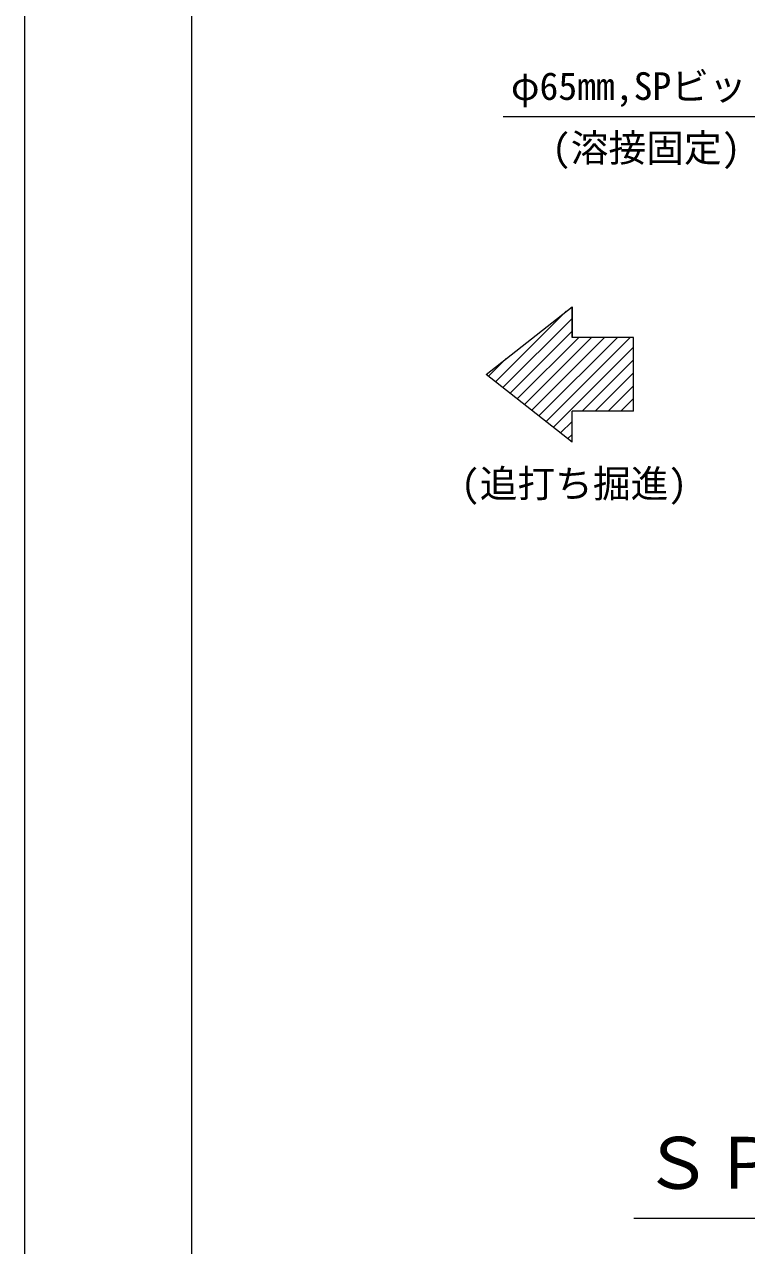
# Model space of a CAD drawing. Units: millimetres on the paper. Extents: x 35 to 806, y 25 to 569.
# Drawn here: x 35 to 114.3, y 332.5 to 466.5 of the extents above; entities that cross this region are included whole.
import ezdxf
from ezdxf.enums import TextEntityAlignment as Align

# ---------------------------------------------------------------- set-up
doc = ezdxf.new("R2010")
doc.units = ezdxf.units.MM
for name, color, linetype, lineweight in [('6寸法線', 2, 'Continuous', 13), ('7 枠・タイトル', 7, 'Continuous', 13), ('DEFPOINTS_2', 7, 'Continuous', 13)]:
    doc.layers.add(name, color=color, linetype=linetype, lineweight=lineweight)
doc.styles.add('ＭＳ ゴシック', font='')
doc.styles.get('ＭＳ ゴシック').set_extended_font_data('MS Gothic')

msp = doc.modelspace()

# ---------------------------------------------------------------- hatches: boundary and pattern name
at = {"layer": '6寸法線'}
h = msp.add_hatch(dxfattribs=at)
h.set_pattern_fill('USER', color=256, style=0, pattern_type=2)
h.set_pattern_definition([(45, (85.996, 427.904), (-0.70711, 0.70711), [])])
h.paths.add_polyline_path([(95.18, 435.538), (85.73, 428.113), (95.18, 420.688), (95.18, 424.063), (101.93, 424.063), (101.93, 432.163), (95.18, 432.163)])
at = {"layer": '7 枠・タイトル'}
h = msp.add_hatch(dxfattribs=at)
h.set_pattern_fill('USER', color=2, style=0, pattern_type=2)
h.set_pattern_definition([(330, (95.18, 435.255), (0.33333, 0.57735), [])])
h.paths.add_polyline_path([(95.18, 435.538), (95.18, 432.163)])

# ---------------------------------------------------------------- linework, layer by layer
at = {"layer": '6寸法線'}
for p, q in [((87.604, 456.431), (126.002, 456.431)), ((85.73, 428.113), (95.18, 435.538)), ((95.18, 432.163), (95.18, 435.538)), ((101.93, 432.163), (95.18, 432.163)), ((101.93, 424.063), (101.93, 432.163)), ((95.18, 420.688), (85.73, 428.113)), ((101.93, 424.063), (95.18, 424.063)), ((95.18, 420.688), (95.18, 424.063))]:
    msp.add_line(p, q, dxfattribs=at)
at = {"layer": '7 枠・タイトル'}
for p, q in [((53.375, 550.917), (53.375, 43.083)), ((101.976, 335.489), (229.121, 335.489))]:
    msp.add_line(p, q, dxfattribs=at)
at = {"layer": '7 枠・タイトル', "color": 2}
msp.add_lwpolyline([(95.18, 435.538), (95.18, 432.163), (95.18, 435.538)], dxfattribs=at)
at = {"layer": 'DEFPOINTS_2'}
msp.add_line((35.042, 569.25), (35.042, 24.75), dxfattribs=at)

# ---------------------------------------------------------------- texts
at = {"layer": '6寸法線', "color": 7, "style": 'ＭＳ ゴシック'}
for s, p in [('φ65mm,SPビット', (88.463, 457.333)), ('(溶接固定)', (92.969, 450.547)), ('(追打ち掘進)', (82.97, 413.694))]:
    msp.add_text(s, height=3.038, dxfattribs=at).set_placement(p, align=Align.BOTTOM_LEFT)
at = {"layer": '7 枠・タイトル', "style": 'ＭＳ ゴシック'}
msp.add_text('ＳＰソイルネイル,2方向加圧要領図', height=5.696, dxfattribs=at).set_placement((102.882, 337), align=Align.BOTTOM_LEFT)

doc.saveas('drawing.dxf')
